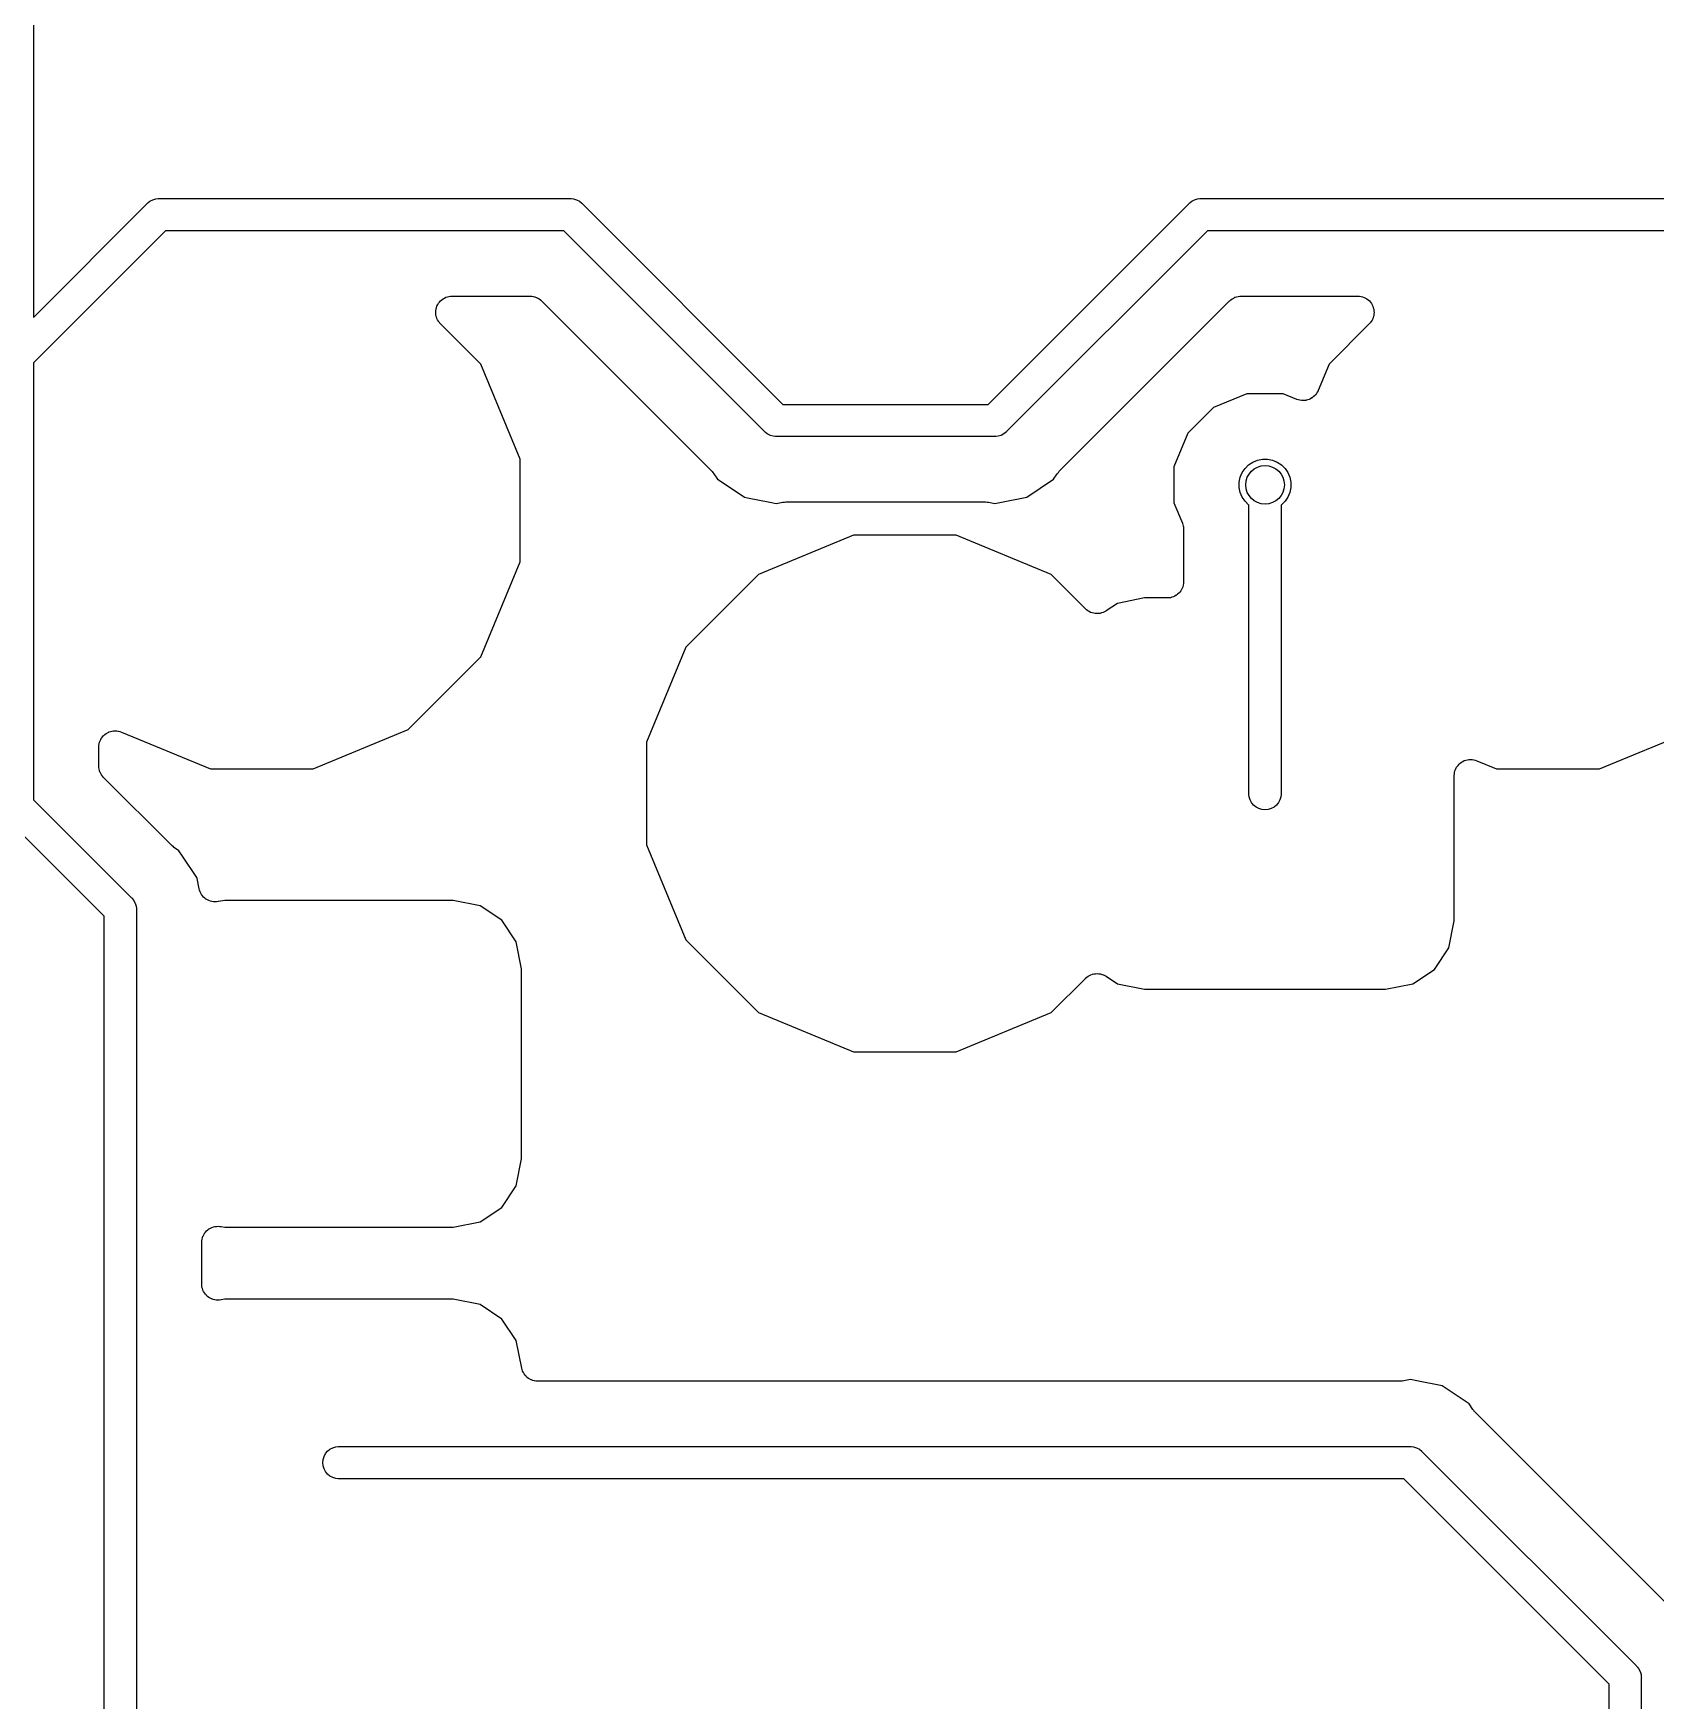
# Model space of a CAD drawing. Extents: x 0.4 to 11.3, y -7.9 to -0.4.
# Drawn here: x 4.477 to 4.974, y -2.478 to -1.968 of the extents above; entities that cross this region are included whole.
import ezdxf

# ---------------------------------------------------------------- set-up
doc = ezdxf.new("R2010")
doc.units = 0
doc.header["$MEASUREMENT"] = 0
doc.layers.add('BLACK', color=7, linetype='CONTINUOUS')

msp = doc.modelspace()

# ---------------------------------------------------------------- linework, layer by layer
at = {"layer": 'BLACK', "linetype": 'CONTINUOUS'}
for p, q in [((4.47736, -1.86875), (4.47736, -2.05505)), ((4.47736, -2.05505), (4.5121, -2.02031)), ((4.5121, -2.02031), (4.51225, -2.02013)), ((4.51225, -2.02013), (4.51247, -2.01994)), ((4.51247, -2.01994), (4.513, -2.01951)), ((4.513, -2.01951), (4.51386, -2.01905)), ((4.51386, -2.01905), (4.51387, -2.01905)), ((4.51387, -2.01905), (4.51478, -2.01877)), ((4.51478, -2.01877), (4.51551, -2.0187)), ((4.51551, -2.0187), (4.51575, -2.01868)), ((4.51551, -2.0187), (4.51551, -2.0187)), ((4.51575, -2.01868), (4.51599, -2.0187)), ((4.51599, -2.0187), (4.64149, -2.0187)), ((4.64149, -2.0187), (4.64173, -2.01868)), ((4.64173, -2.01868), (4.64197, -2.0187)), ((4.64197, -2.0187), (4.64197, -2.0187)), ((4.64197, -2.0187), (4.6427, -2.01877)), ((4.6427, -2.01877), (4.64362, -2.01905)), ((4.64362, -2.01905), (4.64448, -2.01951)), ((4.64448, -2.01951), (4.64523, -2.02013)), ((4.64523, -2.02013), (4.64538, -2.02031)), ((4.64538, -2.02031), (4.70676, -2.08169)), ((4.76962, -2.08169), (4.831, -2.02031)), ((4.831, -2.02031), (4.83115, -2.02013)), ((4.83115, -2.02013), (4.83137, -2.01994)), ((4.83137, -2.01994), (4.8319, -2.01951)), ((4.8319, -2.01951), (4.83275, -2.01905)), ((4.83275, -2.01905), (4.83277, -2.01905)), ((4.83277, -2.01905), (4.83368, -2.01877)), ((4.83368, -2.01877), (4.8344, -2.0187)), ((4.8344, -2.0187), (4.83465, -2.01868)), ((4.8344, -2.0187), (4.8344, -2.0187)), ((4.83465, -2.01868), (4.83489, -2.0187)), ((4.83489, -2.0187), (4.98007, -2.0187)), ((4.51779, -2.02854), (4.47736, -2.06897)), ((4.63969, -2.02854), (4.51779, -2.02854)), ((4.70107, -2.08992), (4.63969, -2.02854)), ((4.83668, -2.02854), (4.7753, -2.08992)), ((4.97828, -2.02854), (4.83668, -2.02854)), ((4.60111, -2.05117), (4.60134, -2.05075)), ((4.60134, -2.05075), (4.60135, -2.05074)), ((4.60135, -2.05073), (4.60166, -2.05036)), ((4.60135, -2.05074), (4.60135, -2.05073)), ((4.60166, -2.05036), (4.60196, -2.05)), ((4.60196, -2.05), (4.60197, -2.04999)), ((4.60197, -2.04999), (4.60198, -2.04998)), ((4.60198, -2.04998), (4.60235, -2.04968)), ((4.60235, -2.04968), (4.60272, -2.04938)), ((4.60272, -2.04938), (4.60273, -2.04937)), ((4.60273, -2.04937), (4.60316, -2.04915)), ((4.60273, -2.04937), (4.60273, -2.04937)), ((4.60316, -2.04915), (4.60358, -2.04892)), ((4.60358, -2.04892), (4.60359, -2.04892)), ((4.60359, -2.04892), (4.6036, -2.04891)), ((4.6036, -2.04891), (4.60405, -2.04878)), ((4.60405, -2.04878), (4.60451, -2.04864)), ((4.60451, -2.04864), (4.60452, -2.04864)), ((4.60452, -2.04864), (4.60453, -2.04864)), ((4.60453, -2.04864), (4.60501, -2.04859)), ((4.60501, -2.04859), (4.60549, -2.04854)), ((4.60549, -2.04854), (4.62934, -2.04854)), ((4.62934, -2.04854), (4.62936, -2.04854)), ((4.62936, -2.04854), (4.62936, -2.04854)), ((4.62936, -2.04854), (4.62936, -2.04854)), ((4.62936, -2.04854), (4.62941, -2.04854)), ((4.62941, -2.04854), (4.62987, -2.0486)), ((4.62987, -2.0486), (4.63033, -2.04864)), ((4.63033, -2.04864), (4.63035, -2.04865)), ((4.63035, -2.04865), (4.63038, -2.04865)), ((4.63038, -2.04865), (4.63082, -2.04879)), ((4.63082, -2.04879), (4.63126, -2.04893)), ((4.63126, -2.04893), (4.63128, -2.04894)), ((4.63128, -2.04894), (4.63131, -2.04895)), ((4.63131, -2.04895), (4.63171, -2.04917)), ((4.63171, -2.04917), (4.63212, -2.04939)), ((4.63212, -2.04939), (4.63214, -2.04941)), ((4.63214, -2.04941), (4.63216, -2.04942)), ((4.63216, -2.04942), (4.63252, -2.04971)), ((4.63252, -2.04971), (4.63287, -2.05001)), ((4.63287, -2.05001), (4.68502, -2.10215)), ((4.79136, -2.10215), (4.8435, -2.05001)), ((4.8435, -2.05001), (4.84352, -2.05)), ((4.84352, -2.04999), (4.84355, -2.04996)), ((4.84352, -2.05), (4.84352, -2.04999)), ((4.84352, -2.05), (4.84352, -2.05)), ((4.84355, -2.04996), (4.84391, -2.04967)), ((4.84391, -2.04967), (4.84427, -2.04938)), ((4.84427, -2.04938), (4.8443, -2.04937)), ((4.8443, -2.04937), (4.84432, -2.04935)), ((4.84432, -2.04935), (4.84473, -2.04914)), ((4.84473, -2.04914), (4.84513, -2.04892)), ((4.84513, -2.04892), (4.84516, -2.04891)), ((4.84516, -2.04891), (4.84518, -2.0489)), ((4.84518, -2.0489), (4.84563, -2.04877)), ((4.84563, -2.04877), (4.84607, -2.04864)), ((4.84607, -2.04864), (4.84609, -2.04864)), ((4.84609, -2.04864), (4.84612, -2.04863)), ((4.84612, -2.04863), (4.84658, -2.04859)), ((4.84658, -2.04859), (4.84704, -2.04854)), ((4.84704, -2.04854), (4.8827, -2.04854)), ((4.8827, -2.04854), (4.88275, -2.04854)), ((4.88275, -2.04854), (4.88276, -2.04854)), ((4.88276, -2.04854), (4.88276, -2.04854)), ((4.88276, -2.04854), (4.88277, -2.04854)), ((4.88277, -2.04854), (4.88325, -2.0486)), ((4.88325, -2.0486), (4.88373, -2.04865)), ((4.88373, -2.04865), (4.88373, -2.04865)), ((4.88373, -2.04865), (4.88374, -2.04865)), ((4.88374, -2.04865), (4.8842, -2.0488)), ((4.8842, -2.0488), (4.88466, -2.04894)), ((4.88466, -2.04894), (4.88466, -2.04894)), ((4.88466, -2.04894), (4.88467, -2.04895)), ((4.88467, -2.04895), (4.8851, -2.04918)), ((4.8851, -2.04918), (4.88551, -2.04941)), ((4.88551, -2.04941), (4.88552, -2.04941)), ((4.88552, -2.04941), (4.88553, -2.04942)), ((4.88553, -2.04942), (4.8859, -2.04973)), ((4.8859, -2.04973), (4.88626, -2.05003)), ((4.88626, -2.05003), (4.88627, -2.05004)), ((4.88627, -2.05004), (4.88628, -2.05004)), ((4.88628, -2.05004), (4.88658, -2.05042)), ((4.88658, -2.05042), (4.88688, -2.05079)), ((4.88688, -2.05079), (4.88688, -2.0508)), ((4.88688, -2.0508), (4.88689, -2.05081)), ((4.88689, -2.05081), (4.88711, -2.05123)), ((4.60049, -2.05349), (4.60054, -2.05302)), ((4.60049, -2.0535), (4.60049, -2.05349)), ((4.60049, -2.05351), (4.60049, -2.0535)), ((4.60053, -2.05398), (4.60049, -2.05351)), ((4.60057, -2.05446), (4.60053, -2.05398)), ((4.60054, -2.05302), (4.60059, -2.05254)), ((4.60057, -2.05447), (4.60057, -2.05446)), ((4.60057, -2.05448), (4.60057, -2.05447)), ((4.60071, -2.05493), (4.60057, -2.05448)), ((4.60059, -2.05252), (4.60073, -2.05207)), ((4.60059, -2.05253), (4.60059, -2.05252)), ((4.60059, -2.05254), (4.60059, -2.05253)), ((4.60084, -2.0554), (4.60071, -2.05493)), ((4.60073, -2.05207), (4.60088, -2.05161)), ((4.60085, -2.05541), (4.60084, -2.0554)), ((4.60085, -2.05542), (4.60085, -2.05541)), ((4.60107, -2.05584), (4.60085, -2.05542)), ((4.60088, -2.05159), (4.60111, -2.05117)), ((4.60088, -2.0516), (4.60088, -2.05159)), ((4.60088, -2.05161), (4.60088, -2.0516)), ((4.60129, -2.05627), (4.60107, -2.05584)), ((4.88708, -2.05591), (4.88686, -2.05632)), ((4.88731, -2.05548), (4.88708, -2.05591)), ((4.88711, -2.05123), (4.88733, -2.05165)), ((4.88732, -2.05546), (4.88731, -2.05547)), ((4.88731, -2.05547), (4.88731, -2.05548)), ((4.88746, -2.05502), (4.88732, -2.05546)), ((4.88733, -2.05165), (4.88733, -2.05166)), ((4.88733, -2.05166), (4.88734, -2.05167)), ((4.88734, -2.05167), (4.88747, -2.05213)), ((4.8876, -2.05455), (4.88746, -2.05502)), ((4.88747, -2.05213), (4.88761, -2.05259)), ((4.88765, -2.05406), (4.8876, -2.05453)), ((4.8876, -2.05453), (4.8876, -2.05454)), ((4.8876, -2.05454), (4.8876, -2.05455)), ((4.88761, -2.05259), (4.88761, -2.0526)), ((4.88761, -2.0526), (4.88761, -2.05261)), ((4.88761, -2.05261), (4.88766, -2.05309)), ((4.8877, -2.05358), (4.88765, -2.05406)), ((4.88766, -2.05309), (4.8877, -2.05356)), ((4.8877, -2.05356), (4.8877, -2.05357)), ((4.8877, -2.05357), (4.8877, -2.05358)), ((4.6013, -2.05627), (4.60129, -2.05627)), ((4.6013, -2.05628), (4.6013, -2.05627)), ((4.6016, -2.05665), (4.6013, -2.05628)), ((4.6019, -2.05703), (4.6016, -2.05665)), ((4.60191, -2.05704), (4.6019, -2.05703)), ((4.60195, -2.05708), (4.60191, -2.05704)), ((4.60191, -2.05704), (4.60191, -2.05704)), ((4.60191, -2.05704), (4.60191, -2.05704)), ((4.61426, -2.06939), (4.60195, -2.05708)), ((4.88624, -2.05708), (4.87393, -2.06939)), ((4.88654, -2.05671), (4.88624, -2.05708)), ((4.88685, -2.05634), (4.88654, -2.05671)), ((4.88686, -2.05632), (4.88685, -2.05633)), ((4.88685, -2.05633), (4.88685, -2.05634)), ((4.47736, -2.06897), (4.47736, -2.20269)), ((4.6263, -2.09845), (4.61426, -2.06939)), ((4.87393, -2.06939), (4.87059, -2.07745)), ((4.84879, -2.07843), (4.83854, -2.08267)), ((4.85987, -2.07843), (4.84879, -2.07843)), ((4.86405, -2.08016), (4.85987, -2.07843)), ((4.8645, -2.08029), (4.86405, -2.08016)), ((4.86495, -2.08043), (4.8645, -2.08029)), ((4.86497, -2.08044), (4.86495, -2.08043)), ((4.86499, -2.08044), (4.86497, -2.08044)), ((4.86546, -2.08049), (4.86499, -2.08044)), ((4.86592, -2.08054), (4.86546, -2.08049)), ((4.86594, -2.08054), (4.86592, -2.08054)), ((4.86596, -2.08054), (4.86594, -2.08054)), ((4.86643, -2.08049), (4.86596, -2.08054)), ((4.8669, -2.08045), (4.86643, -2.08049)), ((4.86691, -2.08045), (4.8669, -2.08045)), ((4.86693, -2.08044), (4.86691, -2.08045)), ((4.86738, -2.08031), (4.86693, -2.08044)), ((4.86783, -2.08018), (4.86738, -2.08031)), ((4.86785, -2.08017), (4.86783, -2.08018)), ((4.86787, -2.08016), (4.86785, -2.08017)), ((4.86828, -2.07994), (4.86787, -2.08016)), ((4.8687, -2.07973), (4.86828, -2.07994)), ((4.86871, -2.07971), (4.8687, -2.07973)), ((4.86873, -2.07971), (4.86871, -2.07971)), ((4.86909, -2.07941), (4.86873, -2.07971)), ((4.86946, -2.07912), (4.86909, -2.07941)), ((4.86947, -2.0791), (4.86946, -2.07912)), ((4.86948, -2.07909), (4.86947, -2.0791)), ((4.86979, -2.07873), (4.86948, -2.07909)), ((4.87009, -2.07837), (4.86979, -2.07873)), ((4.8701, -2.07835), (4.87009, -2.07837)), ((4.87011, -2.07834), (4.8701, -2.07835)), ((4.87033, -2.07793), (4.87011, -2.07834)), ((4.87056, -2.07751), (4.87033, -2.07793)), ((4.87057, -2.07748), (4.87056, -2.07751)), ((4.87059, -2.07745), (4.87057, -2.07748)), ((4.87057, -2.07748), (4.87057, -2.07748)), ((4.87057, -2.07748), (4.87057, -2.07748)), ((4.70676, -2.08169), (4.76962, -2.08169)), ((4.83854, -2.08267), (4.8307, -2.09051)), ((4.70123, -2.09011), (4.70107, -2.08992)), ((4.70142, -2.09026), (4.70123, -2.09011)), ((4.70198, -2.09073), (4.70142, -2.09026)), ((4.70271, -2.09112), (4.70198, -2.09073)), ((4.70283, -2.09118), (4.70271, -2.09112)), ((4.70376, -2.09146), (4.70283, -2.09118)), ((4.70448, -2.09154), (4.70376, -2.09146)), ((4.70472, -2.09156), (4.70448, -2.09154)), ((4.70448, -2.09154), (4.70448, -2.09154)), ((4.70497, -2.09154), (4.70472, -2.09156)), ((4.77141, -2.09154), (4.70497, -2.09154)), ((4.77165, -2.09156), (4.77141, -2.09154)), ((4.77189, -2.09154), (4.77165, -2.09156)), ((4.7719, -2.09154), (4.77189, -2.09154)), ((4.77262, -2.09146), (4.7719, -2.09154)), ((4.77355, -2.09118), (4.77262, -2.09146)), ((4.7744, -2.09073), (4.77355, -2.09118)), ((4.77515, -2.09011), (4.7744, -2.09073)), ((4.7753, -2.08992), (4.77515, -2.09011)), ((4.8307, -2.09051), (4.82646, -2.10075)), ((4.6263, -2.1299), (4.6263, -2.09845)), ((4.82646, -2.10075), (4.82646, -2.11184)), ((4.84735, -2.10257), (4.84821, -2.10128)), ((4.84821, -2.10128), (4.84931, -2.10018)), ((4.84931, -2.10018), (4.8506, -2.09932)), ((4.8506, -2.09932), (4.85203, -2.09873)), ((4.85203, -2.09873), (4.85355, -2.09843)), ((4.85355, -2.09843), (4.85511, -2.09843)), ((4.85511, -2.09843), (4.85663, -2.09873)), ((4.85663, -2.09873), (4.85806, -2.09932)), ((4.85806, -2.09932), (4.85935, -2.10018)), ((4.85935, -2.10018), (4.86045, -2.10128)), ((4.86045, -2.10128), (4.86131, -2.10257)), ((4.68502, -2.10215), (4.68507, -2.1022)), ((4.68507, -2.1022), (4.68535, -2.10256)), ((4.68535, -2.10256), (4.68564, -2.10291)), ((4.68564, -2.10291), (4.68676, -2.10458)), ((4.68676, -2.10458), (4.68843, -2.1057)), ((4.68843, -2.1057), (4.68843, -2.1057)), ((4.68843, -2.1057), (4.695, -2.11009)), ((4.78138, -2.11009), (4.78962, -2.10458)), ((4.78962, -2.10458), (4.79074, -2.10291)), ((4.79074, -2.10291), (4.79078, -2.10285)), ((4.79074, -2.10291), (4.79074, -2.10291)), ((4.79074, -2.10291), (4.79074, -2.10291)), ((4.79074, -2.10291), (4.79074, -2.10291)), ((4.79078, -2.10285), (4.79107, -2.1025)), ((4.79107, -2.1025), (4.79136, -2.10215)), ((4.84646, -2.10552), (4.84676, -2.104)), ((4.84646, -2.10707), (4.84646, -2.10552)), ((4.84676, -2.1086), (4.84646, -2.10707)), ((4.84676, -2.104), (4.84735, -2.10257)), ((4.86131, -2.10257), (4.8619, -2.104)), ((4.8619, -2.104), (4.8622, -2.10552)), ((4.8622, -2.10707), (4.8619, -2.1086)), ((4.8622, -2.10552), (4.8622, -2.10707)), ((4.695, -2.11009), (4.69592, -2.11027)), ((4.69592, -2.11027), (4.69592, -2.11027)), ((4.69592, -2.11027), (4.70275, -2.11163)), ((4.70275, -2.11163), (4.70275, -2.11163)), ((4.70275, -2.11163), (4.70472, -2.11202)), ((4.70472, -2.11202), (4.7067, -2.11163)), ((4.7067, -2.11163), (4.70676, -2.11162)), ((4.7067, -2.11163), (4.7067, -2.11163)), ((4.7067, -2.11163), (4.7067, -2.11163)), ((4.7067, -2.11163), (4.7067, -2.11163)), ((4.70676, -2.11162), (4.70722, -2.11158)), ((4.70722, -2.11158), (4.70767, -2.11154)), ((4.70767, -2.11154), (4.76871, -2.11154)), ((4.76871, -2.11154), (4.76871, -2.11154)), ((4.76871, -2.11154), (4.76871, -2.11154)), ((4.76871, -2.11154), (4.76871, -2.11154)), ((4.76871, -2.11154), (4.76878, -2.11154)), ((4.76878, -2.11154), (4.76923, -2.11159)), ((4.76923, -2.11159), (4.76968, -2.11163)), ((4.76968, -2.11163), (4.77165, -2.11202)), ((4.77165, -2.11202), (4.77362, -2.11163)), ((4.77362, -2.11163), (4.77363, -2.11163)), ((4.77363, -2.11163), (4.78138, -2.11009)), ((4.82646, -2.11184), (4.82903, -2.11805)), ((4.84735, -2.11003), (4.84676, -2.1086)), ((4.84821, -2.11132), (4.84735, -2.11003)), ((4.84931, -2.11242), (4.84821, -2.11132)), ((4.86045, -2.11132), (4.85935, -2.11242)), ((4.86131, -2.11003), (4.86045, -2.11132)), ((4.8619, -2.1086), (4.86131, -2.11003)), ((4.84941, -2.11248), (4.84931, -2.11242)), ((4.84941, -2.20103), (4.84941, -2.11248)), ((4.85935, -2.11242), (4.85925, -2.11248)), ((4.85925, -2.11248), (4.85925, -2.20103)), ((4.72837, -2.12173), (4.69931, -2.13377)), ((4.75982, -2.12173), (4.72837, -2.12173)), ((4.78888, -2.13377), (4.75982, -2.12173)), ((4.82903, -2.11805), (4.82903, -2.11806)), ((4.82903, -2.11806), (4.82903, -2.11806)), ((4.82903, -2.11806), (4.82903, -2.11806)), ((4.82903, -2.11806), (4.82906, -2.11812)), ((4.82906, -2.11812), (4.82918, -2.11856)), ((4.82918, -2.11856), (4.82931, -2.119)), ((4.82931, -2.119), (4.82932, -2.11903)), ((4.82932, -2.11903), (4.82933, -2.11906)), ((4.82933, -2.11906), (4.82936, -2.11951)), ((4.82936, -2.11951), (4.82941, -2.11997)), ((4.82941, -2.11997), (4.82941, -2.13593)), ((4.61426, -2.15895), (4.6263, -2.1299)), ((4.69931, -2.13377), (4.67707, -2.15601)), ((4.79937, -2.14426), (4.78888, -2.13377)), ((4.82916, -2.13742), (4.82902, -2.13787)), ((4.8293, -2.13697), (4.82916, -2.13742)), ((4.82931, -2.13693), (4.8293, -2.13695)), ((4.8293, -2.13695), (4.8293, -2.13697)), ((4.82936, -2.13647), (4.82931, -2.13693)), ((4.82941, -2.136), (4.82936, -2.13647)), ((4.82941, -2.13593), (4.82941, -2.13596)), ((4.82941, -2.13596), (4.82941, -2.13596)), ((4.82941, -2.13596), (4.82941, -2.13596)), ((4.82941, -2.13596), (4.82941, -2.136)), ((4.80913, -2.14258), (4.80568, -2.14488)), ((4.81742, -2.14093), (4.80913, -2.14258)), ((4.82441, -2.14093), (4.81742, -2.14093)), ((4.82488, -2.14088), (4.82441, -2.14093)), ((4.82535, -2.14084), (4.82488, -2.14088)), ((4.82536, -2.14083), (4.82535, -2.14084)), ((4.82538, -2.14083), (4.82536, -2.14083)), ((4.82583, -2.1407), (4.82538, -2.14083)), ((4.82628, -2.14056), (4.82583, -2.1407)), ((4.8263, -2.14056), (4.82628, -2.14056)), ((4.82631, -2.14055), (4.8263, -2.14056)), ((4.82673, -2.14033), (4.82631, -2.14055)), ((4.82715, -2.14011), (4.82673, -2.14033)), ((4.82716, -2.1401), (4.82715, -2.14011)), ((4.82718, -2.14009), (4.82716, -2.1401)), ((4.82754, -2.13979), (4.82718, -2.14009)), ((4.82791, -2.1395), (4.82754, -2.13979)), ((4.82792, -2.13949), (4.82791, -2.1395)), ((4.82793, -2.13948), (4.82792, -2.13949)), ((4.82823, -2.13911), (4.82793, -2.13948)), ((4.82854, -2.13875), (4.82823, -2.13911)), ((4.82855, -2.13872), (4.82854, -2.13874)), ((4.82854, -2.13874), (4.82854, -2.13875)), ((4.82878, -2.13831), (4.82855, -2.13872)), ((4.82901, -2.1379), (4.82878, -2.13831)), ((4.82902, -2.13787), (4.82901, -2.13788)), ((4.82901, -2.13788), (4.82901, -2.1379)), ((4.79973, -2.14456), (4.79937, -2.14426)), ((4.80009, -2.14486), (4.79973, -2.14456)), ((4.80011, -2.14487), (4.80009, -2.14486)), ((4.80012, -2.14488), (4.80011, -2.14487)), ((4.80053, -2.1451), (4.80012, -2.14488)), ((4.80094, -2.14532), (4.80053, -2.1451)), ((4.80096, -2.14533), (4.80094, -2.14532)), ((4.80098, -2.14534), (4.80096, -2.14533)), ((4.80143, -2.14548), (4.80098, -2.14534)), ((4.80188, -2.14562), (4.80143, -2.14548)), ((4.80189, -2.14562), (4.80188, -2.14562)), ((4.80191, -2.14562), (4.80189, -2.14562)), ((4.80238, -2.14567), (4.80191, -2.14562)), ((4.80285, -2.14572), (4.80238, -2.14567)), ((4.80286, -2.14572), (4.80285, -2.14572)), ((4.80288, -2.14572), (4.80286, -2.14572)), ((4.80335, -2.14568), (4.80288, -2.14572)), ((4.80382, -2.14564), (4.80335, -2.14568)), ((4.80384, -2.14563), (4.80382, -2.14564)), ((4.80386, -2.14563), (4.80384, -2.14563)), ((4.80431, -2.1455), (4.80386, -2.14563)), ((4.80475, -2.14537), (4.80431, -2.1455)), ((4.80477, -2.14536), (4.80475, -2.14537)), ((4.80479, -2.14535), (4.80477, -2.14536)), ((4.80521, -2.14513), (4.80479, -2.14535)), ((4.80562, -2.14492), (4.80521, -2.14513)), ((4.80565, -2.1449), (4.80562, -2.14492)), ((4.80568, -2.14488), (4.80565, -2.1449)), ((4.80565, -2.1449), (4.80565, -2.1449)), ((4.80565, -2.1449), (4.80565, -2.1449)), ((4.67707, -2.15601), (4.66504, -2.18506)), ((4.59203, -2.18119), (4.61426, -2.15895)), ((4.49824, -2.18374), (4.49854, -2.18338)), ((4.49854, -2.18338), (4.49885, -2.18301)), ((4.49885, -2.18301), (4.49886, -2.183)), ((4.49886, -2.18299), (4.49923, -2.18269)), ((4.49886, -2.183), (4.49886, -2.18299)), ((4.49923, -2.18269), (4.4996, -2.18239)), ((4.4996, -2.18239), (4.49961, -2.18239)), ((4.49961, -2.18239), (4.49962, -2.18238)), ((4.49962, -2.18238), (4.50005, -2.18216)), ((4.50005, -2.18216), (4.50046, -2.18194)), ((4.50046, -2.18194), (4.50048, -2.18193)), ((4.50048, -2.18193), (4.50049, -2.18193)), ((4.50049, -2.18193), (4.50094, -2.18179)), ((4.50094, -2.18179), (4.5014, -2.18166)), ((4.5014, -2.18166), (4.50141, -2.18166)), ((4.50141, -2.18166), (4.50143, -2.18165)), ((4.50143, -2.18165), (4.5019, -2.18161)), ((4.5019, -2.18161), (4.50237, -2.18156)), ((4.50237, -2.18156), (4.50238, -2.18156)), ((4.50238, -2.18156), (4.5024, -2.18156)), ((4.5024, -2.18156), (4.50287, -2.18161)), ((4.50287, -2.18161), (4.50334, -2.18166)), ((4.50334, -2.18166), (4.50335, -2.18166)), ((4.50335, -2.18166), (4.50337, -2.18167)), ((4.50337, -2.18167), (4.50382, -2.18181)), ((4.50382, -2.18181), (4.50428, -2.18194)), ((4.50428, -2.18194), (4.53152, -2.19323)), ((4.56297, -2.19323), (4.59203, -2.18119)), ((4.95667, -2.19323), (4.98573, -2.18119)), ((4.49736, -2.18649), (4.49742, -2.18602)), ((4.49736, -2.18652), (4.49736, -2.18649)), ((4.49736, -2.18656), (4.49736, -2.18652)), ((4.49736, -2.18652), (4.49736, -2.18652)), ((4.49736, -2.18652), (4.49736, -2.18652)), ((4.49736, -2.19233), (4.49736, -2.18656)), ((4.49742, -2.18602), (4.49747, -2.18555)), ((4.49747, -2.18552), (4.49762, -2.18507)), ((4.49747, -2.18554), (4.49747, -2.18552)), ((4.49747, -2.18555), (4.49747, -2.18554)), ((4.49762, -2.18507), (4.49776, -2.18462)), ((4.49776, -2.18461), (4.49777, -2.18459)), ((4.49776, -2.18462), (4.49776, -2.18461)), ((4.49777, -2.18459), (4.498, -2.18418)), ((4.498, -2.18418), (4.49822, -2.18376)), ((4.49822, -2.18376), (4.49823, -2.18375)), ((4.49823, -2.18375), (4.49824, -2.18374)), ((4.66504, -2.18506), (4.66504, -2.21651)), ((4.49741, -2.19279), (4.49736, -2.19233)), ((4.49745, -2.19325), (4.49741, -2.19279)), ((4.49745, -2.19328), (4.49745, -2.19325)), ((4.49746, -2.1933), (4.49745, -2.19328)), ((4.49759, -2.19374), (4.49746, -2.1933)), ((4.49772, -2.19419), (4.49759, -2.19374)), ((4.53152, -2.19323), (4.56297, -2.19323)), ((4.91247, -2.19384), (4.91262, -2.19338)), ((4.91262, -2.19337), (4.91263, -2.19336)), ((4.91262, -2.19338), (4.91262, -2.19337)), ((4.91263, -2.19336), (4.91285, -2.19294)), ((4.91285, -2.19294), (4.91308, -2.19252)), ((4.91308, -2.19252), (4.91309, -2.19251)), ((4.91309, -2.19251), (4.9131, -2.1925)), ((4.9131, -2.1925), (4.9134, -2.19214)), ((4.9134, -2.19214), (4.91371, -2.19177)), ((4.91371, -2.19177), (4.91372, -2.19177)), ((4.91372, -2.19176), (4.91409, -2.19146)), ((4.91372, -2.19177), (4.91372, -2.19176)), ((4.91409, -2.19146), (4.91446, -2.19116)), ((4.91446, -2.19116), (4.91447, -2.19115)), ((4.91447, -2.19115), (4.91448, -2.19114)), ((4.91448, -2.19114), (4.91491, -2.19092)), ((4.91491, -2.19092), (4.91532, -2.1907)), ((4.91532, -2.1907), (4.91534, -2.1907)), ((4.91534, -2.1907), (4.91535, -2.19069)), ((4.91535, -2.19069), (4.9158, -2.19056)), ((4.9158, -2.19056), (4.91626, -2.19042)), ((4.91626, -2.19042), (4.91627, -2.19042)), ((4.91627, -2.19042), (4.91629, -2.19042)), ((4.91629, -2.19042), (4.91676, -2.19037)), ((4.91676, -2.19037), (4.91723, -2.19033)), ((4.91723, -2.19033), (4.91724, -2.19033)), ((4.91724, -2.19033), (4.91726, -2.19033)), ((4.91726, -2.19033), (4.91773, -2.19038)), ((4.91773, -2.19038), (4.9182, -2.19042)), ((4.9182, -2.19042), (4.91821, -2.19043)), ((4.91821, -2.19043), (4.91823, -2.19043)), ((4.91823, -2.19043), (4.91868, -2.19057)), ((4.91868, -2.19057), (4.91914, -2.19071)), ((4.91914, -2.19071), (4.92522, -2.19323)), ((4.92522, -2.19323), (4.95667, -2.19323)), ((4.49773, -2.19421), (4.49772, -2.19419)), ((4.49774, -2.19424), (4.49773, -2.19421)), ((4.49796, -2.19464), (4.49774, -2.19424)), ((4.49817, -2.19505), (4.49796, -2.19464)), ((4.49819, -2.19507), (4.49817, -2.19505)), ((4.4982, -2.1951), (4.49819, -2.19507)), ((4.49849, -2.19546), (4.4982, -2.1951)), ((4.49878, -2.19582), (4.49849, -2.19546)), ((4.49881, -2.19585), (4.49878, -2.19582)), ((4.49882, -2.19585), (4.49881, -2.19585)), ((4.49881, -2.19585), (4.49881, -2.19585)), ((4.49883, -2.19587), (4.49882, -2.19585)), ((4.51948, -2.21651), (4.49883, -2.19587)), ((4.91222, -2.19526), (4.91228, -2.19478)), ((4.91222, -2.19528), (4.91222, -2.19526)), ((4.91222, -2.19533), (4.91222, -2.19528)), ((4.91222, -2.19528), (4.91222, -2.19528)), ((4.91222, -2.19528), (4.91222, -2.19528)), ((4.91222, -2.23967), (4.91222, -2.19533)), ((4.91228, -2.19478), (4.91233, -2.19431)), ((4.91233, -2.19429), (4.91247, -2.19384)), ((4.91233, -2.1943), (4.91233, -2.19429)), ((4.91233, -2.19431), (4.91233, -2.1943)), ((4.47736, -2.20269), (4.50725, -2.23257)), ((4.84948, -2.20175), (4.84941, -2.20103)), ((4.84976, -2.20268), (4.84948, -2.20175)), ((4.85022, -2.20353), (4.84976, -2.20268)), ((4.85083, -2.20428), (4.85022, -2.20353)), ((4.85844, -2.20353), (4.85783, -2.20428)), ((4.8589, -2.20268), (4.85844, -2.20353)), ((4.85918, -2.20175), (4.8589, -2.20268)), ((4.85925, -2.20103), (4.85918, -2.20175)), ((4.49902, -2.23826), (4.46913, -2.20837)), ((4.85158, -2.2049), (4.85083, -2.20428)), ((4.85244, -2.20536), (4.85158, -2.2049)), ((4.85337, -2.20564), (4.85244, -2.20536)), ((4.85433, -2.20573), (4.85337, -2.20564)), ((4.8553, -2.20564), (4.85433, -2.20573)), ((4.85622, -2.20536), (4.8553, -2.20564)), ((4.85708, -2.2049), (4.85622, -2.20536)), ((4.85783, -2.20428), (4.85708, -2.2049)), ((4.51983, -2.2168), (4.51948, -2.21651)), ((4.52018, -2.2171), (4.51983, -2.2168)), ((4.52023, -2.21713), (4.52018, -2.2171)), ((4.52023, -2.21714), (4.52023, -2.21713)), ((4.52023, -2.21713), (4.52023, -2.21713)), ((4.52023, -2.21713), (4.52023, -2.21713)), ((4.5219, -2.21825), (4.52023, -2.21714)), ((4.52302, -2.21992), (4.5219, -2.21825)), ((4.66504, -2.21651), (4.67707, -2.24557)), ((4.52741, -2.2265), (4.52302, -2.21992)), ((4.52302, -2.21992), (4.52302, -2.21992)), ((4.52746, -2.22672), (4.52741, -2.2265)), ((4.52809, -2.22991), (4.52746, -2.22672)), ((4.50725, -2.23257), (4.50743, -2.23272)), ((4.50743, -2.23272), (4.50759, -2.23291)), ((4.50759, -2.23291), (4.50805, -2.23347)), ((4.50805, -2.23347), (4.50842, -2.23416)), ((4.50842, -2.23416), (4.50851, -2.23433)), ((4.50851, -2.23433), (4.50879, -2.23526)), ((4.52823, -2.23036), (4.52809, -2.22991)), ((4.52836, -2.23081), (4.52823, -2.23036)), ((4.52837, -2.23082), (4.52836, -2.23081)), ((4.52837, -2.23084), (4.52837, -2.23082)), ((4.5286, -2.23126), (4.52837, -2.23084)), ((4.52881, -2.23167), (4.5286, -2.23126)), ((4.52882, -2.23169), (4.52881, -2.23167)), ((4.52883, -2.2317), (4.52882, -2.23169)), ((4.52913, -2.23207), (4.52883, -2.2317)), ((4.52943, -2.23243), (4.52913, -2.23207)), ((4.52944, -2.23244), (4.52943, -2.23243)), ((4.52945, -2.23246), (4.52944, -2.23244)), ((4.52981, -2.23276), (4.52945, -2.23246)), ((4.53017, -2.23306), (4.52981, -2.23276)), ((4.53019, -2.23307), (4.53017, -2.23306)), ((4.5302, -2.23308), (4.53019, -2.23307)), ((4.53062, -2.2333), (4.5302, -2.23308)), ((4.53103, -2.23353), (4.53062, -2.2333)), ((4.53105, -2.23353), (4.53103, -2.23353)), ((4.53106, -2.23354), (4.53105, -2.23353)), ((4.53151, -2.23368), (4.53106, -2.23354)), ((4.53196, -2.23382), (4.53151, -2.23368)), ((4.53198, -2.23383), (4.53196, -2.23382)), ((4.53199, -2.23383), (4.53198, -2.23383)), ((4.53246, -2.23388), (4.53199, -2.23383)), ((4.53293, -2.23393), (4.53246, -2.23388)), ((4.53295, -2.23393), (4.53293, -2.23393)), ((4.53296, -2.23393), (4.53295, -2.23393)), ((4.53343, -2.23389), (4.53296, -2.23393)), ((4.5339, -2.23385), (4.53343, -2.23389)), ((4.53393, -2.23384), (4.5339, -2.23385)), ((4.53394, -2.23384), (4.53393, -2.23384)), ((4.53397, -2.23384), (4.53394, -2.23384)), ((4.53394, -2.23384), (4.53394, -2.23384)), ((4.53593, -2.23345), (4.53397, -2.23384)), ((4.60581, -2.23345), (4.53593, -2.23345)), ((4.6141, -2.2351), (4.60581, -2.23345)), ((4.49902, -2.50584), (4.49902, -2.23826)), ((4.50879, -2.23526), (4.50886, -2.23598)), ((4.50886, -2.23598), (4.50886, -2.23598)), ((4.50886, -2.23598), (4.50888, -2.23622)), ((4.50888, -2.23622), (4.50886, -2.23646)), ((4.50886, -2.23646), (4.50886, -2.50763)), ((4.62072, -2.23952), (4.6141, -2.2351)), ((4.62514, -2.24613), (4.62072, -2.23952)), ((4.91057, -2.24796), (4.91222, -2.23967)), ((4.62679, -2.25443), (4.62514, -2.24613)), ((4.67707, -2.24557), (4.69931, -2.26781)), ((4.90615, -2.25458), (4.91057, -2.24796)), ((4.62679, -2.3125), (4.62679, -2.25443)), ((4.89954, -2.259), (4.90615, -2.25458)), ((4.78888, -2.26781), (4.79937, -2.25732)), ((4.79937, -2.25732), (4.79939, -2.2573)), ((4.79939, -2.25729), (4.79942, -2.25727)), ((4.79939, -2.2573), (4.79939, -2.25729)), ((4.79939, -2.25729), (4.79939, -2.25729)), ((4.79942, -2.25727), (4.79978, -2.25698)), ((4.79978, -2.25698), (4.80015, -2.25668)), ((4.80015, -2.25668), (4.80016, -2.25667)), ((4.80016, -2.25667), (4.80018, -2.25666)), ((4.80018, -2.25666), (4.8006, -2.25644)), ((4.8006, -2.25644), (4.80101, -2.25622)), ((4.80101, -2.25622), (4.80103, -2.25622)), ((4.80103, -2.25622), (4.80105, -2.25621)), ((4.80105, -2.25621), (4.8015, -2.25608)), ((4.8015, -2.25608), (4.80194, -2.25594)), ((4.80194, -2.25594), (4.80196, -2.25594)), ((4.80196, -2.25594), (4.80198, -2.25594)), ((4.80198, -2.25594), (4.80245, -2.2559)), ((4.80245, -2.2559), (4.80291, -2.25585)), ((4.80291, -2.25585), (4.80293, -2.25585)), ((4.80293, -2.25585), (4.80295, -2.25585)), ((4.80295, -2.25585), (4.80342, -2.2559)), ((4.80342, -2.2559), (4.80389, -2.25595)), ((4.80389, -2.25595), (4.8039, -2.25596)), ((4.8039, -2.25596), (4.80392, -2.25596)), ((4.80392, -2.25596), (4.80437, -2.2561)), ((4.80437, -2.2561), (4.80482, -2.25623)), ((4.80482, -2.25623), (4.80484, -2.25624)), ((4.80484, -2.25624), (4.80486, -2.25625)), ((4.80486, -2.25625), (4.80527, -2.25647)), ((4.80527, -2.25647), (4.80568, -2.25669)), ((4.80568, -2.25669), (4.80913, -2.259)), ((4.80913, -2.259), (4.81742, -2.26065)), ((4.89124, -2.26065), (4.89954, -2.259)), ((4.81742, -2.26065), (4.89124, -2.26065)), ((4.69931, -2.26781), (4.72837, -2.27984)), ((4.75982, -2.27984), (4.78888, -2.26781)), ((4.72837, -2.27984), (4.75982, -2.27984)), ((4.62514, -2.3208), (4.62679, -2.3125)), ((4.62072, -2.32741), (4.62514, -2.3208)), ((4.6141, -2.33183), (4.62072, -2.32741)), ((4.52911, -2.33668), (4.52925, -2.33623)), ((4.52925, -2.33623), (4.52926, -2.33621)), ((4.52926, -2.3362), (4.52949, -2.33579)), ((4.52926, -2.33621), (4.52926, -2.3362)), ((4.52949, -2.33579), (4.52972, -2.33537)), ((4.52972, -2.33537), (4.52973, -2.33536)), ((4.52973, -2.33534), (4.53004, -2.33498)), ((4.52973, -2.33536), (4.52973, -2.33534)), ((4.53004, -2.33498), (4.53034, -2.33462)), ((4.53034, -2.33462), (4.53035, -2.33461)), ((4.53035, -2.33461), (4.53036, -2.3346)), ((4.53036, -2.3346), (4.53073, -2.3343)), ((4.53073, -2.3343), (4.53109, -2.334)), ((4.53109, -2.334), (4.53111, -2.33399)), ((4.53111, -2.33399), (4.53112, -2.33398)), ((4.53112, -2.33398), (4.53154, -2.33377)), ((4.53154, -2.33377), (4.53196, -2.33354)), ((4.53196, -2.33354), (4.53197, -2.33354)), ((4.53197, -2.33354), (4.53199, -2.33353)), ((4.53199, -2.33353), (4.53244, -2.3334)), ((4.53244, -2.3334), (4.53289, -2.33326)), ((4.53289, -2.33326), (4.53291, -2.33326)), ((4.53291, -2.33326), (4.53292, -2.33326)), ((4.53292, -2.33326), (4.53339, -2.33321)), ((4.53339, -2.33321), (4.53386, -2.33317)), ((4.53386, -2.33317), (4.53388, -2.33317)), ((4.53388, -2.33317), (4.53389, -2.33317)), ((4.53389, -2.33317), (4.53436, -2.33322)), ((4.53436, -2.33322), (4.53483, -2.33326)), ((4.53483, -2.33326), (4.53593, -2.33348)), ((4.53593, -2.33348), (4.60581, -2.33348)), ((4.60581, -2.33348), (4.6141, -2.33183)), ((4.52886, -2.3381), (4.52891, -2.33763)), ((4.52886, -2.33813), (4.52886, -2.3381)), ((4.52886, -2.33817), (4.52886, -2.33813)), ((4.52886, -2.33813), (4.52886, -2.33813)), ((4.52886, -2.33813), (4.52886, -2.33813)), ((4.52886, -2.35081), (4.52886, -2.33817)), ((4.52891, -2.33763), (4.52896, -2.33716)), ((4.52896, -2.33716), (4.52897, -2.33714)), ((4.52897, -2.33713), (4.52911, -2.33668)), ((4.52897, -2.33714), (4.52897, -2.33713)), ((4.5289, -2.35127), (4.52886, -2.35081)), ((4.52895, -2.35175), (4.5289, -2.35127)), ((4.52895, -2.35176), (4.52895, -2.35175)), ((4.52895, -2.35178), (4.52895, -2.35176)), ((4.52909, -2.35223), (4.52895, -2.35178)), ((4.52922, -2.35268), (4.52909, -2.35223)), ((4.52923, -2.3527), (4.52922, -2.35268)), ((4.52924, -2.35271), (4.52923, -2.3527)), ((4.52946, -2.35313), (4.52924, -2.35271)), ((4.52968, -2.35355), (4.52946, -2.35313)), ((4.52969, -2.35356), (4.52968, -2.35355)), ((4.52969, -2.35357), (4.52969, -2.35356)), ((4.52999, -2.35394), (4.52969, -2.35357)), ((4.53029, -2.35431), (4.52999, -2.35394)), ((4.5303, -2.35432), (4.53029, -2.35431)), ((4.53031, -2.35433), (4.5303, -2.35432)), ((4.53067, -2.35463), (4.53031, -2.35433)), ((4.53104, -2.35494), (4.53067, -2.35463)), ((4.53105, -2.35494), (4.53104, -2.35494)), ((4.53106, -2.35495), (4.53105, -2.35494)), ((4.53148, -2.35518), (4.53106, -2.35495)), ((4.53189, -2.35541), (4.53148, -2.35518)), ((4.53191, -2.35541), (4.53189, -2.35541)), ((4.53192, -2.35542), (4.53191, -2.35541)), ((4.53237, -2.35556), (4.53192, -2.35542)), ((4.53282, -2.3557), (4.53237, -2.35556)), ((4.53284, -2.3557), (4.53282, -2.3557)), ((4.53285, -2.35571), (4.53284, -2.3557)), ((4.53332, -2.35576), (4.53285, -2.35571)), ((4.53379, -2.35581), (4.53332, -2.35576)), ((4.53381, -2.35581), (4.53379, -2.35581)), ((4.53382, -2.35581), (4.53381, -2.35581)), ((4.53429, -2.35576), (4.53382, -2.35581)), ((4.53477, -2.35572), (4.53429, -2.35576)), ((4.53479, -2.35572), (4.53477, -2.35572)), ((4.5348, -2.35572), (4.53479, -2.35572)), ((4.53483, -2.35571), (4.5348, -2.35572)), ((4.5348, -2.35572), (4.5348, -2.35572)), ((4.53593, -2.35549), (4.53483, -2.35571)), ((4.60581, -2.35549), (4.53593, -2.35549)), ((4.6141, -2.35714), (4.60581, -2.35549)), ((4.62072, -2.36157), (4.6141, -2.35714)), ((4.62514, -2.36818), (4.62072, -2.36157)), ((4.62681, -2.37657), (4.62514, -2.36818)), ((4.62694, -2.37702), (4.62681, -2.37657)), ((4.62707, -2.37746), (4.62694, -2.37702)), ((4.62708, -2.37748), (4.62707, -2.37746)), ((4.62709, -2.3775), (4.62708, -2.37748)), ((4.62731, -2.37791), (4.62709, -2.3775)), ((4.62753, -2.37833), (4.62731, -2.37791)), ((4.62754, -2.37834), (4.62753, -2.37833)), ((4.62755, -2.37836), (4.62754, -2.37834)), ((4.62784, -2.37872), (4.62755, -2.37836)), ((4.62814, -2.37909), (4.62784, -2.37872)), ((4.62815, -2.3791), (4.62814, -2.37909)), ((4.62817, -2.37912), (4.62815, -2.3791)), ((4.62853, -2.37941), (4.62817, -2.37912)), ((4.62889, -2.37972), (4.62853, -2.37941)), ((4.6289, -2.37973), (4.62889, -2.37972)), ((4.62892, -2.37974), (4.6289, -2.37973)), ((4.62933, -2.37996), (4.62892, -2.37974)), ((4.62974, -2.38019), (4.62933, -2.37996)), ((4.62976, -2.38019), (4.62974, -2.38019)), ((4.62978, -2.3802), (4.62976, -2.38019)), ((4.63023, -2.38034), (4.62978, -2.3802)), ((4.63067, -2.38048), (4.63023, -2.38034)), ((4.63069, -2.38048), (4.63067, -2.38048)), ((4.63071, -2.38049), (4.63069, -2.38048)), ((4.63118, -2.38054), (4.63071, -2.38049)), ((4.63164, -2.38059), (4.63118, -2.38054)), ((4.63168, -2.38059), (4.63164, -2.38059)), ((4.63171, -2.38059), (4.63168, -2.38059)), ((4.63168, -2.38059), (4.63168, -2.38059)), ((4.63168, -2.38059), (4.63168, -2.38059)), ((4.89587, -2.38059), (4.63171, -2.38059)), ((4.89632, -2.38055), (4.89587, -2.38059)), ((4.89678, -2.38051), (4.89632, -2.38055)), ((4.89684, -2.3805), (4.89678, -2.38051)), ((4.89685, -2.38049), (4.89684, -2.3805)), ((4.89684, -2.3805), (4.89684, -2.3805)), ((4.89684, -2.3805), (4.89684, -2.3805)), ((4.89882, -2.3801), (4.89685, -2.38049)), ((4.90079, -2.38049), (4.89882, -2.3801)), ((4.90854, -2.38204), (4.90079, -2.38049)), ((4.90079, -2.38049), (4.90079, -2.38049)), ((4.91679, -2.38754), (4.90854, -2.38204)), ((4.9179, -2.38922), (4.91679, -2.38754)), ((4.91819, -2.38957), (4.9179, -2.38922)), ((4.91848, -2.38992), (4.91819, -2.38957)), ((4.91852, -2.38997), (4.91848, -2.38992)), ((4.97983, -2.45127), (4.91852, -2.38997)), ((4.5663, -2.40362), (4.56675, -2.40276)), ((4.56675, -2.40276), (4.56737, -2.40202)), ((4.56737, -2.40202), (4.56812, -2.4014)), ((4.56812, -2.4014), (4.56897, -2.40094)), ((4.56897, -2.40094), (4.5699, -2.40066)), ((4.5699, -2.40066), (4.57062, -2.40059)), ((4.57062, -2.40059), (4.89858, -2.40059)), ((4.89858, -2.40059), (4.89882, -2.40057)), ((4.89882, -2.40057), (4.89906, -2.40059)), ((4.89906, -2.40059), (4.89906, -2.40059)), ((4.89906, -2.40059), (4.89978, -2.40066)), ((4.89978, -2.40066), (4.90071, -2.40094)), ((4.90071, -2.40094), (4.90157, -2.4014)), ((4.90157, -2.4014), (4.90232, -2.40202)), ((4.90232, -2.40202), (4.90247, -2.4022)), ((4.90247, -2.4022), (4.96788, -2.46761)), ((4.56592, -2.40551), (4.56602, -2.40455)), ((4.56602, -2.40648), (4.56592, -2.40551)), ((4.56602, -2.40455), (4.5663, -2.40362)), ((4.5663, -2.4074), (4.56602, -2.40648)), ((4.56675, -2.40826), (4.5663, -2.4074)), ((4.56737, -2.40901), (4.56675, -2.40826)), ((4.56812, -2.40962), (4.56737, -2.40901)), ((4.56897, -2.41008), (4.56812, -2.40962)), ((4.5699, -2.41036), (4.56897, -2.41008)), ((4.57062, -2.41043), (4.5699, -2.41036)), ((4.89678, -2.41043), (4.57062, -2.41043)), ((4.95965, -2.4733), (4.89678, -2.41043)), ((4.96788, -2.46761), (4.96806, -2.46776)), ((4.96806, -2.46776), (4.96822, -2.46795)), ((4.96822, -2.46795), (4.96838, -2.46814)), ((4.96838, -2.46814), (4.96868, -2.46851)), ((4.96868, -2.46851), (4.96914, -2.46937)), ((4.95965, -2.52023), (4.95965, -2.4733)), ((4.96914, -2.46937), (4.96942, -2.4703)), ((4.96942, -2.4703), (4.96949, -2.47102)), ((4.96949, -2.47102), (4.96949, -2.47102)), ((4.96949, -2.47102), (4.96951, -2.47126)), ((4.96951, -2.47126), (4.96949, -2.4715)), ((4.96949, -2.4715), (4.96949, -2.51555))]:
    msp.add_line(p, q, dxfattribs=at)
at = {"layer": 'BLACK'}
msp.add_circle((4.85433, -2.1063), 0.00591, dxfattribs=at)

doc.saveas('drawing.dxf')
